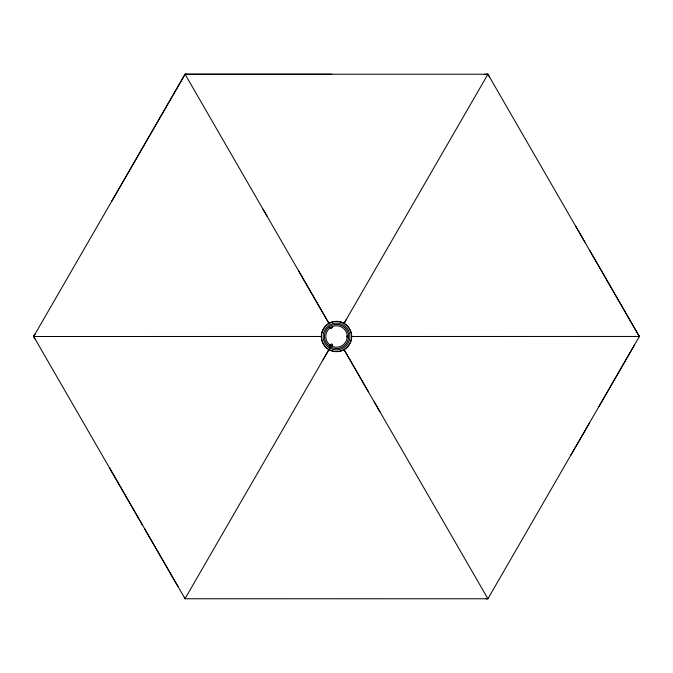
<?xml version="1.0" encoding="UTF-8"?>
<svg xmlns="http://www.w3.org/2000/svg" width="673" height="673" viewBox="0 0 673 673"><rect width="100%" height="100%" fill="white"/><g stroke="black" fill="none" stroke-linecap="round" stroke-linejoin="round"><path stroke-width="1.01" d="M34.693 334.7L34.331 335.339A23.883 0.555 -59.9 0 0 33.877 336.13L33.877 336.879M639.131 336.879L639.131 336.13A23.883 0.555 59.9 0 0 638.677 335.339L638.584 335.179M111.718 201.277L185.075 74.223L331.781 74.223M322.973 359.912L328.895 349.632A15.143 15.143 0 0 1 328.929 323.385L298.619 270.891M346.292 319.566L344.096 323.368A15.513 15.042 59.7 0 1 351.659 336.483A14.814 14.495 -83.6 0 1 351.6 337.577M634.605 344.719L599.088 406.391M35.307 339.352L33.658 336.5L35.324 333.615M589.641 250.272L639.35 336.5L487.925 598.777L185.075 598.768L33.65 336.5L185.075 74.223L487.925 74.223L489.608 77.134M329.661 345.703L330.334 344.534L332.613 345.855M639.131 336.13L487.925 74.223L344.071 323.351A15.513 15.042 0.3 0 0 328.937 323.36L185.075 74.223M570.721 455.385L589.641 422.728M184.856 74.61L185.504 74.232A23.883 0.555 0.1 0 1 186.421 74.232M488.144 598.398L487.496 598.777A23.883 0.555 0.1 0 1 486.579 598.777L486.032 598.777M332.613 327.154L330.334 328.466L329.661 327.305M330.956 328.306L332.218 327.583M484.636 74.232L487.925 74.232M33.65 336.5L321.332 336.483A15.513 15.042 -60.3 0 1 328.904 323.377A15.143 15.143 0 0 1 351.643 336.5L639.316 336.45M316.941 336.508L321.332 336.517A15.513 15.042 60.3 0 0 328.904 349.624L185.033 598.692M363.538 336.492L351.676 336.483A15.143 15.143 0 0 1 328.929 349.615A15.513 15.042 -0.3 0 0 344.063 349.632A15.513 15.042 -59.7 0 0 351.659 336.517A14.823 14.503 86.8 0 0 351.6 335.406M487.488 74.232L488.144 74.602A23.883 0.555 60.1 0 1 488.598 75.393L488.691 75.553M185.512 598.768L184.865 598.398A23.883 0.555 60.1 0 1 184.402 597.607L184.217 597.288M331.436 343.844L332.698 344.576M575.449 225.783L584.913 242.103M487.925 598.777L344.071 349.649L368.4 391.753M144.678 528.961L177.95 586.444M262.983 209.168L266.988 216.1M374.138 401.697L380.009 411.859M109.363 467.634L142.323 524.873M347.293 335.785L347.293 337.24M347.167 335.785L347.167 337.24M331.141 345.787A10.726 10.726 0 0 0 347.226 336.5A10.726 10.726 0 0 0 331.141 327.213A10.726 10.726 0 0 0 331.141 345.787M329.804 348.109A13.41 13.41 0 0 0 349.91 336.5A13.41 13.41 0 0 0 329.804 324.891A13.41 13.41 0 0 0 329.804 348.109M330.443 346.99A12.114 12.114 0 0 0 348.614 336.5A12.114 12.114 0 0 0 330.443 326.01A12.114 12.114 0 0 0 330.443 346.99"/></g></svg>
